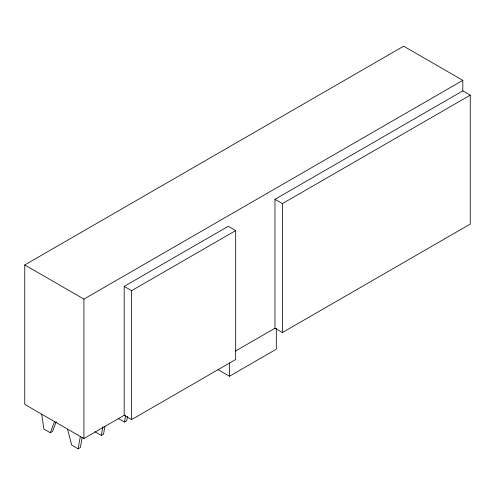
<?xml version="1.0" encoding="UTF-8"?>
<svg xmlns="http://www.w3.org/2000/svg" width="495" height="495" viewBox="0 0 495 495"><rect width="100%" height="100%" fill="white"/><g stroke="black" fill="none" stroke-linecap="round" stroke-linejoin="round"><path stroke-width="0.74" d="M67.518 429.14L71.719 445.116L78.117 448.81L80.332 436.534M82.176 437.413L80.351 447.517L78.117 448.81M94.904 431.733L101.302 435.427L102.861 426.758M104.965 426.189L103.535 434.134L101.302 435.427M118.088 418.343L124.486 422.037L125.656 415.54M127.5 416.419L126.72 420.75L124.486 422.037M41.698 414.228L43.907 429.06L50.311 432.754L54.512 421.629M56.22 421.728L52.544 431.461L50.311 432.754M124.189 415.299L124.189 286.382L228.257 226.295L235.688 230.583L235.688 359.5L131.62 419.587L124.189 415.299L83.915 438.551L24.75 404.39L24.75 264.949L403.66 46.19L462.819 80.351L462.819 90.876L274.972 199.33L274.972 328.241L235.496 351.035M24.75 264.949L83.915 299.11L462.819 80.351M124.189 286.382L131.62 290.67L235.688 230.583M274.972 199.33L282.404 203.618L470.25 95.164L470.25 224.08L282.404 332.535L274.972 328.241M218.177 369.709L229.476 376.231L276.303 349.198L276.303 328.222M462.819 90.876L470.25 95.164M282.404 203.618L282.404 332.535M229.476 362.748L229.476 376.231M131.62 290.67L131.62 419.587M83.915 299.11L83.915 438.551"/></g></svg>
